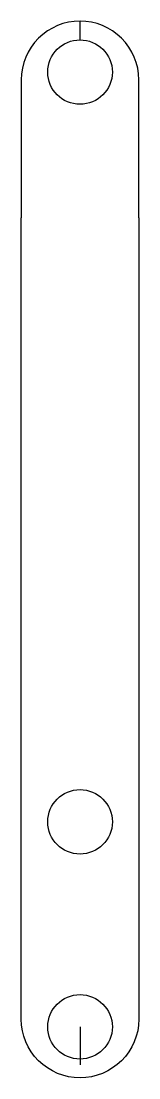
# Model space of a CAD drawing. Header units: millimetres. Extents: x 2239 to 2381, y 1390 to 1570.
# Drawn here: x 2238.6 to 2258.6, y 1389.5 to 1569.9 of the extents above; entities outside this region: 2.
import ezdxf

# ---------------------------------------------------------------- set-up
doc = ezdxf.new("R2010")
doc.units = ezdxf.units.MM

msp = doc.modelspace()

# ---------------------------------------------------------------- linework, layer by layer
for p, q in [((2248.62, 1566.72), (2248.62, 1569.92)), ((2238.62, 1559.92), (2238.62, 1536.32)), ((2258.62, 1536.32), (2258.62, 1559.92)), ((2238.62, 1422.32), (2238.62, 1536.32)), ((2258.62, 1536.32), (2258.62, 1422.32)), ((2248.62, 1398.22), (2248.62, 1391.72))]:
    msp.add_line(p, q)
for points in [[(2258.62, 1537.12), (2258.62, 1559.92, 0.414214), (2248.62, 1569.92), (2248.62, 1569.92, 0.414214), (2238.62, 1559.92), (2238.62, 1537.12)], [(2258.62, 1422.32), (2258.62, 1399.52, -0.414214), (2248.62, 1389.52), (2248.62, 1389.52, -0.414214), (2238.62, 1399.52), (2238.62, 1422.32)]]:
    msp.add_lwpolyline(points, format="xyb")
for points in [[(2371.76, 1442.94), (2380.56, 1442.94), (2380.56, 1487.74), (2371.76, 1487.74)], [(2374.16, 1445.34), (2378.16, 1445.34), (2378.16, 1485.34), (2374.16, 1485.34)]]:
    msp.add_lwpolyline(points, close=True)
for centre in [(2248.62, 1561.22), (2248.62, 1433.22), (2248.62, 1398.22)]:
    msp.add_circle(centre, 5.5)

doc.saveas('drawing.dxf')
